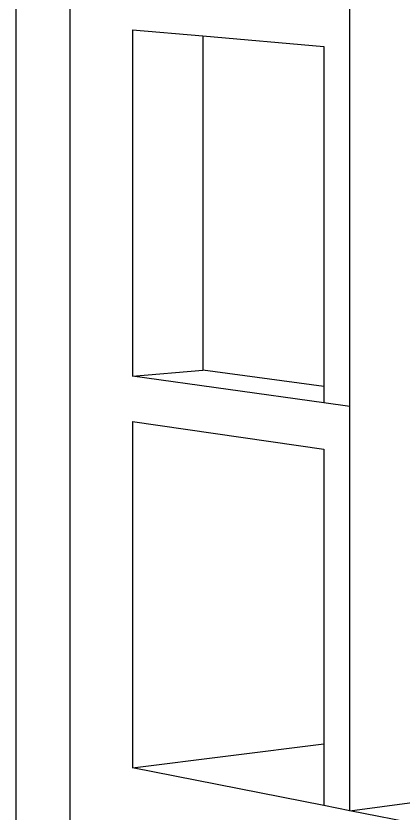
# Model space of a CAD drawing. Extents: x -10531 to 16009, y -6447 to 5372.
# Drawn here: x -4205 to -3491, y -2543 to -1072 of the extents above; entities that cross this region are included whole.
import ezdxf

# ---------------------------------------------------------------- set-up
doc = ezdxf.new("R2010")
doc.units = 0
doc.layers.get('0').update_dxf_attribs({"linetype": 'CONTINUOUS'})

msp = doc.modelspace()

# ---------------------------------------------------------------- linework, layer by layer
for p, q in [((-4105.4, 3292.7), (-4105.4, -3951.8)), ((-4205.1, 3223.7), (-4205.1, -3869)), ((-3588.8, -1792.5), (-3588.8, -1046.4)), ((-3989.8, -1097.2), (-3989.8, -1736.8)), ((-3989.8, -1097.2), (-3860.5, -1108.5)), ((-3860.5, -1108.5), (-3860.5, -1725.2)), ((-3860.5, -1108.5), (-3636.9, -1128.1)), ((-3636.9, -1128.1), (-3636.9, -1755.8)), ((-3989.8, -1736.8), (-3860.5, -1725.2)), ((-3636.9, -1755.8), (-3860.5, -1725.2)), ((-3636.9, -1785.8), (-3989.8, -1736.8)), ((-3636.9, -1755.8), (-3636.9, -1785.8)), ((-3588.8, -1792.5), (-3636.9, -1785.8)), ((-3588.8, -2538.5), (-3588.8, -1792.5)), ((-3989.8, -1820), (-3636.9, -1871.4)), ((-3989.8, -1820), (-3989.8, -2459.6)), ((-3636.9, -1871.4), (-3636.9, -2415.1)), ((-3989.8, -2459.6), (-3636.9, -2415.1)), ((-3636.9, -2415.1), (-3636.9, -2529.1)), ((-3636.9, -2529.1), (-3989.8, -2459.6)), ((-3588.8, -2538.5), (-3636.9, -2529.1)), ((-3588.8, -2538.5), (-3469.6, -2522.7)), ((-2273.7, -2797.3), (-3588.8, -2538.5))]:
    msp.add_line(p, q)

doc.saveas('drawing.dxf')
